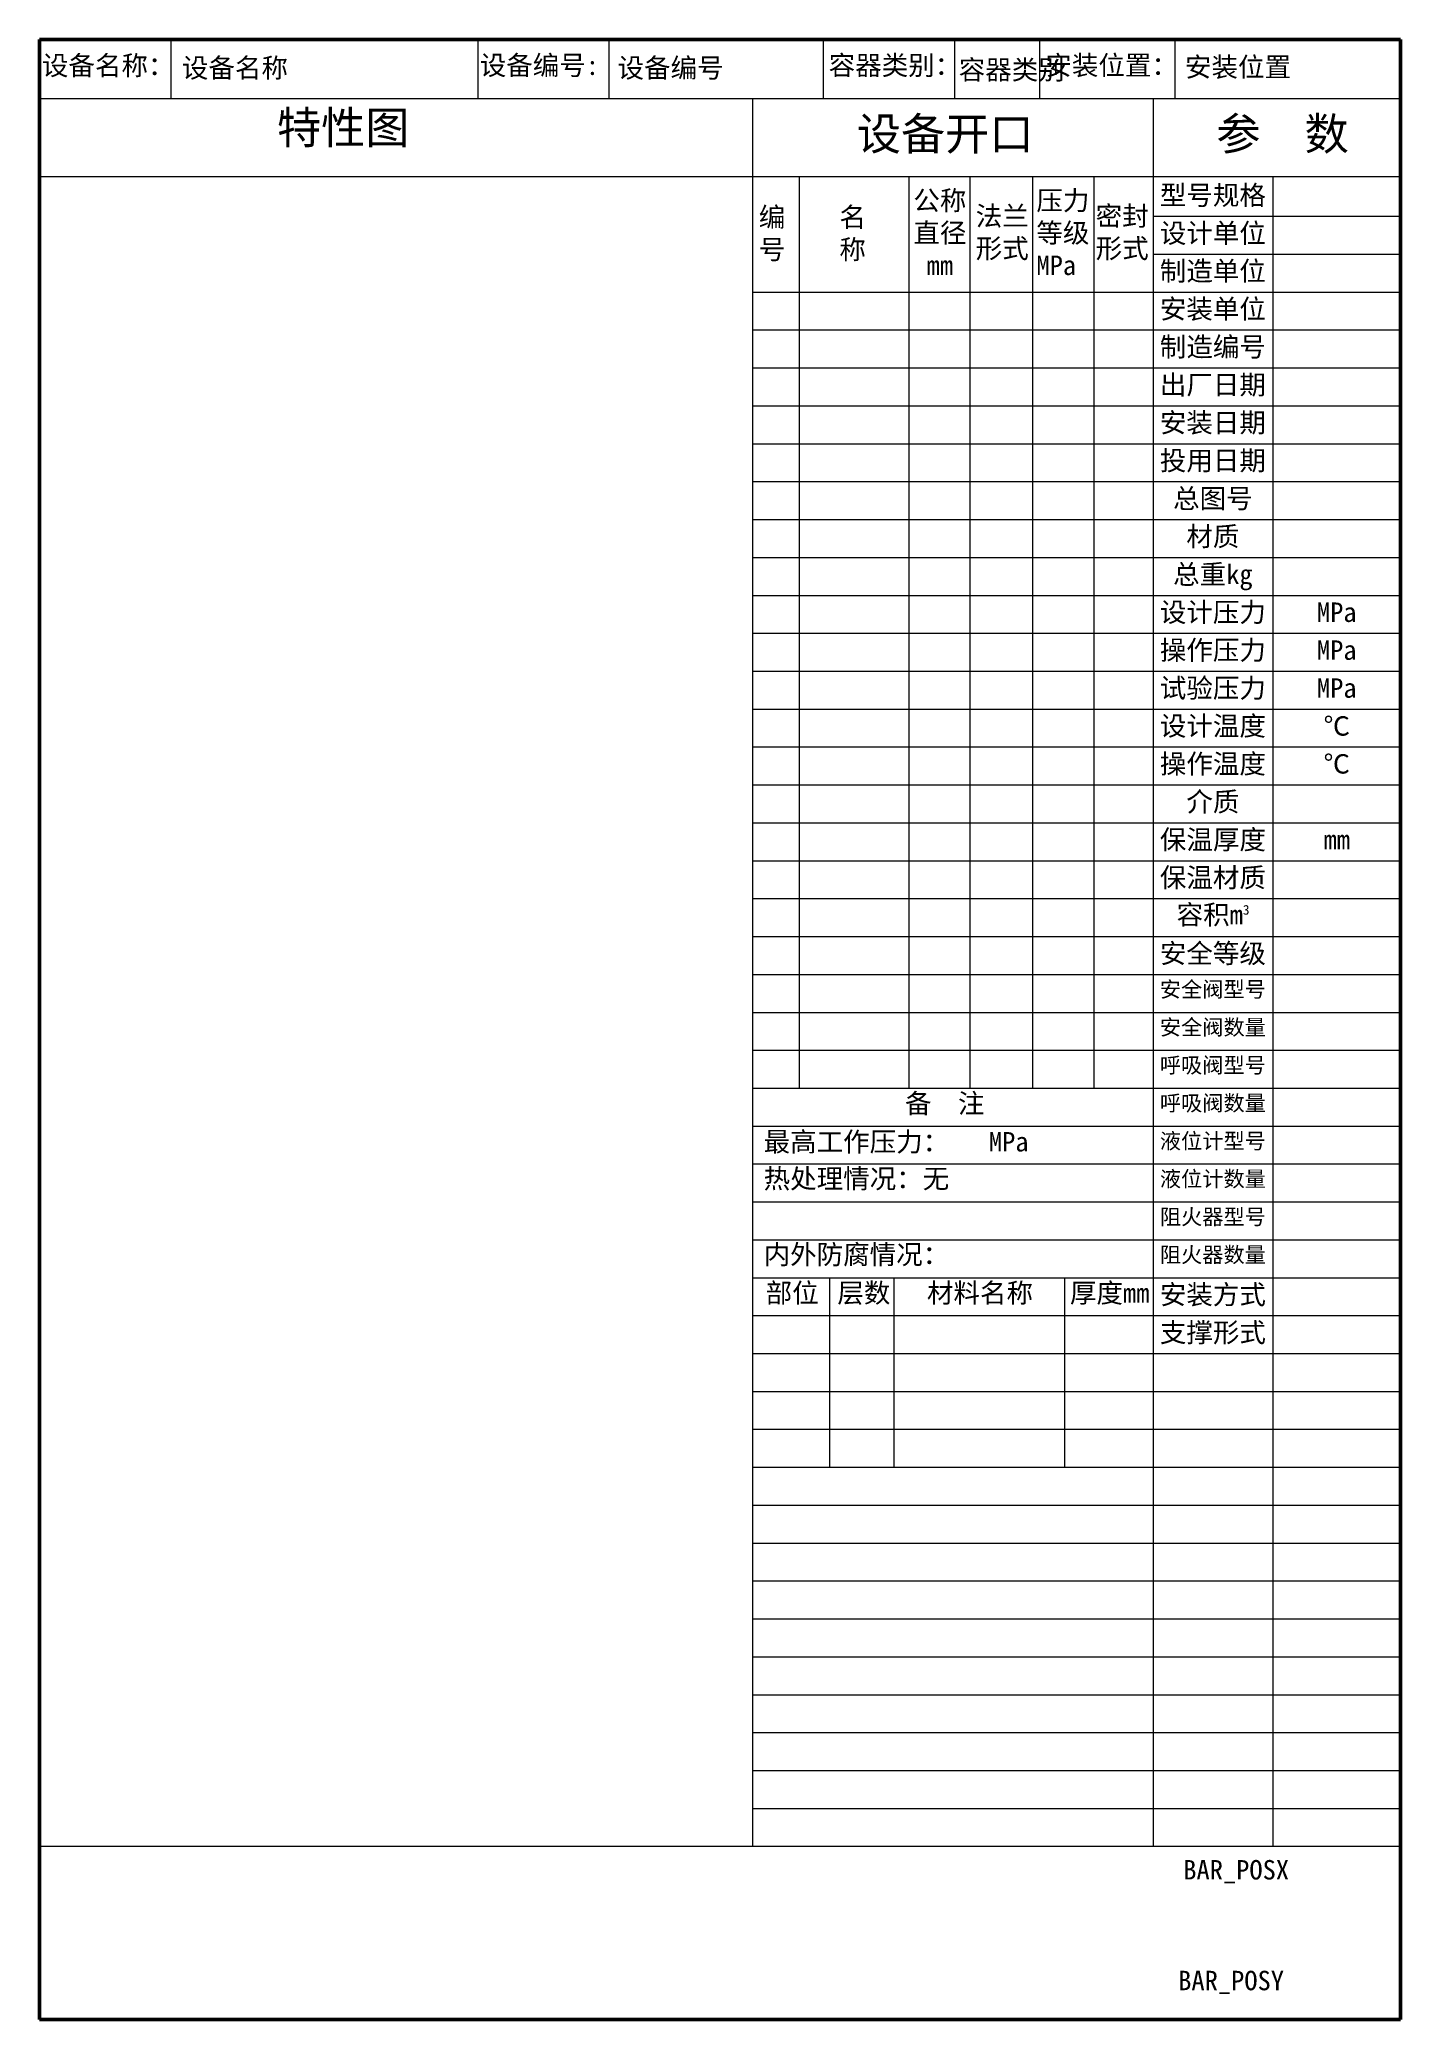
# Model space of a CAD drawing. Header units: millimetres. Extents: x 0 to 210, y 0 to 306.
import ezdxf
from ezdxf.enums import TextEntityAlignment as Align

# ---------------------------------------------------------------- set-up
doc = ezdxf.new("R2010")
doc.units = ezdxf.units.MM
doc.layers.add('0标题栏', color=7, linetype='Continuous', lineweight=50)
doc.layers.add('表格细实线层', color=7, linetype='Continuous', lineweight=9)
doc.layers.add('图框', color=7, linetype='Continuous')
doc.styles.add('宋体', font='NSimSun.ttf')

msp = doc.modelspace()

# ---------------------------------------------------------------- linework, layer by layer
at = {"layer": '0标题栏', "lineweight": 50}
for p, q in [((0, 0), (0, 305.52)), ((0, 305.52), (210, 305.52)), ((210, 305.52), (210, 0)), ((210, 0), (0, 0))]:
    msp.add_line(p, q, dxfattribs=at)
at = {"layer": '表格细实线层'}
for p, q in [((20.24, 305.52), (20.24, 296.41)), ((67.62, 305.52), (67.62, 296.41)), ((87.87, 305.52), (87.87, 296.41)), ((120.94, 305.52), (120.94, 296.41)), ((141.21, 305.52), (141.21, 296.41)), ((154.28, 305.52), (154.28, 296.41)), ((175.2, 305.52), (175.2, 296.41)), ((0, 296.41), (210, 296.41)), ((110, 296.41), (110, 26.71)), ((171.86, 296.41), (171.86, 26.71)), ((0, 284.41), (210, 284.41)), ((117.24, 284.41), (117.24, 143.71)), ((134.12, 284.41), (134.12, 143.71)), ((143.54, 284.41), (143.54, 143.71)), ((153.2, 284.41), (153.2, 143.71)), ((162.67, 284.41), (162.67, 143.71)), ((190.33, 284.41), (190.33, 26.71)), ((171.86, 278.26), (210, 278.26)), ((171.86, 272.41), (210, 272.41)), ((110, 266.56), (210, 266.56)), ((110, 260.71), (210, 260.71)), ((110, 254.86), (210, 254.86)), ((110, 249.01), (210, 249.01)), ((110, 243.16), (210, 243.16)), ((110, 237.31), (210, 237.31)), ((110, 231.46), (210, 231.46)), ((110, 225.61), (210, 225.61)), ((110, 219.76), (210, 219.76)), ((110, 213.91), (210, 213.91)), ((110, 208.06), (210, 208.06)), ((110, 202.21), (210, 202.21)), ((110, 196.36), (210, 196.36)), ((110, 190.51), (210, 190.51)), ((110, 184.66), (210, 184.66)), ((110, 178.81), (210, 178.81)), ((110, 172.96), (210, 172.96)), ((110, 167.11), (210, 167.11)), ((110, 161.26), (210, 161.26)), ((110, 155.41), (210, 155.41)), ((110, 149.56), (210, 149.56)), ((110, 143.71), (210, 143.71)), ((110, 137.86), (210, 137.86)), ((110, 132.01), (210, 132.01)), ((110, 126.16), (210, 126.16)), ((110, 120.31), (210, 120.31)), ((110, 114.46), (210, 114.46)), ((121.88, 114.46), (121.88, 85.21)), ((131.84, 114.46), (131.84, 85.21)), ((158.18, 114.46), (158.18, 85.21)), ((110, 108.61), (210, 108.61)), ((110, 102.76), (210, 102.76)), ((110, 96.91), (210, 96.91)), ((110, 91.06), (210, 91.06)), ((110, 85.21), (210, 85.21)), ((110, 79.36), (210, 79.36)), ((110, 73.51), (210, 73.51)), ((110, 67.66), (210, 67.66)), ((110, 61.81), (210, 61.81)), ((110, 55.96), (210, 55.96)), ((110, 50.11), (210, 50.11)), ((110, 44.26), (210, 44.26)), ((110, 38.41), (210, 38.41)), ((110, 32.56), (210, 32.56)), ((0, 26.71), (210, 26.71))]:
    msp.add_line(p, q, dxfattribs=at)

# ---------------------------------------------------------------- texts
at = {"style": '宋体'}
for s, insert, char_height, width, attachment_point in [('{\\fSimSun|b0|i0|c134|p0;设备名称：}', (0.36, 303.03), 3, 62.7513, 1), ('{\\fSimSun|b0|i0|c134|p0;设备编号: }', (67.92, 303.06), 3, 49.7892, 1), ('{\\fSimSun|b0|i0|c134|p2;容器类别：\\fSimSun|b0|i0|c134|p0;}', (121.77, 303.06), 3, 31.6026, 1), ('{\\fSimSun|b0|i0|c134|p0;安装位置：}', (155.21, 303.06), 3, 53.4762, 1), ('特性图', (36.62, 294.45), 5, 39.0627, 1), ('设备开口', (126.11, 293.49), 5, 39.0627, 1), ('参  数', (181.59, 293.49), 5, 21.3696, 1), ('公称直径\\P mm', (134.84, 282.2), 3, 9.2293, 1), ('压力等级\\PMPa', (153.83, 282.2), 3, 8.8375, 1), ('编\\P号', (113.03, 279.64), 3, 6.2908, 2), ('名\\P称', (125.47, 279.64), 3, 13.6756, 2), ('法兰形式', (144.46, 279.8), 3, 9.8088, 1), ('密封形式', (162.97, 279.8), 3, 10.5238, 1), ('{容积m{\\H0.5x;\\A2;3}}', (181.09, 171.98), 3, 18.4711, 2), ('备  注', (133.55, 142.86), 3, 17.5906, 1), ('备  注', (133.55, 142.86), 3, 17.5906, 1), ('{\\fSimSun|b0|i0|c134|p0;最高工作压力：   MPa}', (111.73, 136.94), 3, 58.0788, 1), ('{\\fSimSun|b0|i0|c134|p0;热处理情况：无}', (111.73, 131.25), 3, 35.7753, 1), ('内外防腐情况：', (111.73, 119.55), 3, 35.7753, 1), ('部位', (116.14, 113.61), 3, 10.8306, 2), ('层数', (127.2, 113.61), 3, 9.1223, 2), ('材料名称', (145.12, 113.61), 3, 24.4462, 2), ('厚度mm', (165.13, 113.61), 3, 13.3161, 2)]:
    msp.add_mtext(s, dxfattribs=dict(at, insert=insert, char_height=char_height, width=width, attachment_point=attachment_point))
for tag, p, s in [('设备名称', (21.96, 299.66), '（设备名称）'), ('设备编号', (89.19, 299.66), '（设备编号）'), ('容器类别', (141.84, 299.37), '（类别）'), ('安装位置', (176.75, 299.8), '（安装位置）')]:
    msp.add_attdef(tag, p, s, height=3, dxfattribs=at)
at = {"style": '宋体', "flags": 3}
for tag, p, s in [('BAR_POSX', (176.49, 21.59), '210'), ('BAR_POSY', (175.71, 4.5), '0')]:
    msp.add_attdef(tag, p, s, height=3, dxfattribs=at)
at = {"style": '宋体'}
msp.add_attdef('', text='', height=3, dxfattribs=at).set_placement((82.23, 5), align=Align.TOP_CENTER)
at = {"layer": '图框', "ltscale": 0.4, "attachment_point": 2, "style": '宋体'}
for s, insert, char_height, width in [('型号规格', (181.06, 283.01), 3, 18.4), ('设计单位', (181.06, 277.16), 3, 18.4), ('制造单位', (181.06, 271.31), 3, 18.4), ('安装单位', (181.06, 265.46), 3, 18.4), ('制造编号', (181.06, 259.61), 3, 18.4), ('出厂日期', (181.06, 253.76), 3, 18.4), ('安装日期', (181.06, 247.91), 3, 18.4), ('投用日期', (181.06, 242.06), 3, 18.4), ('总图号', (181.06, 236.21), 3, 18.4), ('材质', (181.06, 230.36), 3, 18.4), ('总重kg', (181.06, 224.51), 3, 18.4), ('设计压力', (181.06, 218.66), 3, 18.4), ('MPa', (200.18, 218.66), 3, 19), ('操作压力', (181.06, 212.81), 3, 18.4), ('MPa', (200.18, 212.81), 3, 19), ('试验压力', (181.06, 206.96), 3, 18.4), ('MPa', (200.18, 206.96), 3, 19), ('设计温度', (181.06, 201.11), 3, 18.4), ('℃', (200.18, 201.11), 3, 19), ('操作温度', (181.06, 195.26), 3, 18.4), ('℃', (200.18, 195.26), 3, 19), ('介质', (181.06, 189.41), 3, 18.4), ('保温厚度', (181.06, 183.56), 3, 18.4), ('mm', (200.18, 183.56), 3, 19), ('保温材质', (181.06, 177.71), 3, 18.4), ('安全等级', (181.06, 166.01), 3, 18.4), ('安全阀型号', (181.06, 160.16), 2.4, 18.4), ('安全阀数量', (181.06, 154.31), 2.4, 18.4), ('呼吸阀型号', (181.06, 148.46), 2.4, 18.4), ('呼吸阀数量', (181.06, 142.61), 2.4, 18.4), ('液位计型号', (181.06, 136.76), 2.4, 18.4), ('液位计数量', (181.06, 130.91), 2.4, 18.4), ('阻火器型号', (181.06, 125.06), 2.4, 18.4), ('阻火器数量', (181.06, 119.21), 2.4, 18.4), ('安装方式', (181.06, 113.36), 3, 18.4), ('支撑形式', (181.06, 107.51), 3, 18.4)]:
    msp.add_mtext(s, dxfattribs=dict(at, insert=insert, char_height=char_height, width=width))

doc.saveas('drawing.dxf')
